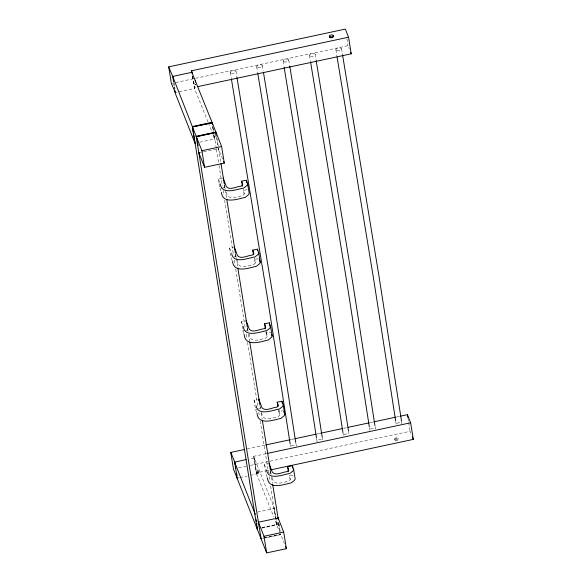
<?xml version="1.0" encoding="UTF-8"?>
<svg xmlns="http://www.w3.org/2000/svg" width="582" height="582" viewBox="0 0 582 582"><rect width="100%" height="100%" fill="white"/><g stroke="black" fill="none" stroke-linecap="round" stroke-linejoin="round"><path stroke-width="0.44" stroke-dasharray="2.91 2.18" d="M215.667 136.188L214.896 133.904M257.935 469.965C257.724 471.689 259.594 477.32 258.343 471.18C256.822 467.259 256.386 474.868 258.714 473.908M257.921 474.061L257.077 470.147M216.293 148.417L214.161 134.944M266.127 453.669L253.708 456.324L256.575 474.01L273.809 516.947M280.357 533.468L276.414 524.426L270.557 485.403M257.571 512.065L273.896 508.573L274.137 507.911L254.356 457.939L249.62 458.812M226.434 192.089C226.885 201.11 237.834 196.781 242.701 195.479L244.295 193.966L243.48 188.888M254.581 257.855L255.403 262.933L253.817 264.439C248.158 265.785 237.572 270.237 237.245 260.27M266.447 331.507L267.262 336.585L265.668 338.098C260.008 339.444 249.431 343.882 249.111 333.923M261.74 412.362C262.06 422.321 272.638 417.883 278.298 416.537L279.891 415.024L279.076 409.946M272.412 477.604C272.863 486.617 283.812 482.296 288.679 480.994L290.273 479.481L289.589 475.247M192.686 76.024L194.483 88.442L176.179 92.349M254.065 457.219L256.742 473.835L251.344 475.123M273.896 508.573L274.151 507.751M194.621 83.037L195.188 84.928L195.108 83.561M278.269 525.641C276.894 515.201 277.338 528.798 279.142 524.709M199.793 142.226L214.722 138.953L214.023 134.588M172.221 83.291L174.796 82.739M175.655 82.557L348.007 45.709L349.295 48.953M195.188 84.928L196.047 84.746M192.467 76.002L194.301 87.365L196.956 86.798M215.602 136.479L216.46 136.297M200.099 152.411L202.674 151.866M203.533 151.676L218.577 148.679L220.862 162.611M247.074 448.948L264.686 445.179M291.284 439.497L293.939 438.93M316.994 433.997L320.537 433.241M343.591 428.316L347.134 427.559M370.188 422.627L372.844 422.059M396.786 416.945L399.441 416.377M238.598 467.943L246.317 466.291M250.602 465.374L269.131 461.41M270.019 461.22L410.099 431.277L411.059 433.714M253.708 456.324L256.386 472.933L265.254 471.042M266.141 470.845L268.797 470.278M237.398 478.106L239.144 477.735M240.01 477.546L246.986 476.054M261.813 527.554L276.814 524.52L274.137 507.911M262.235 527.641L276.814 524.52L275.148 520.315M261.522 528.18L276.952 524.884L275.832 517.893M263.944 537.644L280.662 534.247L262.657 538.103M262.802 538.459L280.808 534.611L284.409 543.719M219.13 183.257L218.454 179.023L221.611 178.368M219.268 184.101L219.952 188.342L222.317 187.848M223.11 187.68L224.688 187.353L225.27 188.932M232.247 260.532L231.054 257.309L229.555 247.99L233.506 247.168M234.211 256.647L235.79 256.32L236.954 259.477M243.807 333.377L242.92 330.962L241.414 321.642L245.364 320.82M242.92 330.962L245.284 330.467M246.077 330.3L247.656 329.972L248.82 333.13M256.735 412.623L255.549 409.401L254.05 400.081L257.208 399.427M255.549 409.401L257.913 408.906M258.706 408.739L260.285 408.411L259.878 405.872M267.116 477.08L265.923 473.85L264.424 464.531L268.375 463.716M269.088 473.195L270.666 472.868L271.248 474.446M247.074 189.681L243.116 190.474L244.295 193.966M258.182 258.648L254.225 259.441L255.403 262.933M265.807 331.398L266.083 333.093L270.834 332.14M278.305 408.993L278.713 411.532L282.67 410.739M293.052 475.188L289.094 475.989L290.273 479.481M213.667 134.624L214.402 139.098L214.867 139.316M214.402 139.098L214.853 139.476M222.651 158.973L218.141 148.555L218.701 149.203M280.269 534.152L280.808 534.611M279.127 525.459L278.327 522.272M194.301 87.365L194.657 88.26M208.058 122.118L194.483 88.442L192.467 75.9M208.392 122.962L211.724 131.379M213.056 134.748L214.722 138.953M256.386 472.933L256.742 473.835M218.454 179.023L219.938 183.054M219.952 188.342L221.138 191.565M229.555 247.99L231.338 252.828M241.414 321.642L242.905 325.673M254.05 400.081L255.833 404.919M264.424 464.531L266.214 469.376M266.083 333.093L267.262 336.585M278.713 411.532L279.891 415.024M215.231 133.758L215.384 134.435M341.532 48.706L342.565 54.97M335.916 49.914L336.942 56.17M315.138 54.352L316.019 59.713M309.515 55.552L310.395 60.921M288.745 59.997L289.625 65.359M283.121 61.197L284.001 66.559M262.351 65.635L263.231 71.004M256.727 66.843L257.753 73.099M235.95 71.28L236.976 77.537M230.327 72.481L231.36 78.737M278.371 522.512L279.833 531.468M212.212 125.661L213.521 133.729M346.879 38.718L348.007 45.709M407.982 418.167L408.549 421.659M408.688 422.539L410.099 431.277M398.183 438.472L398.306 439.235M394.225 439.315L394.349 440.079M217.028 138.552L218.716 149.043M224.456 184.96L226.471 197.473M235.543 253.788L236.117 257.36M236.263 258.255L237.703 267.196M247.488 327.979L247.925 330.656M248.499 334.235L249.649 341.387M260.016 405.741L260.591 409.321M261.165 412.893L262.169 419.149M270.521 470.998L271.387 476.36M271.525 477.255L272.536 483.511M278.974 523.756L280.24 531.628M224.281 184.814L224.688 187.353M235.383 253.781L235.79 256.32M247.241 327.433L247.656 329.972M270.252 470.329L270.666 472.868M212.896 127.08L213.601 131.445M274.282 508.275L275.686 517.012M212.896 127.589L213.878 133.707M216.431 149.312L218.883 164.51M219.028 165.397L222.339 185.956M223.059 190.43L223.772 194.897M224.637 200.259L233.273 253.89M234.284 260.147L235.15 265.516M235.725 269.088L245.364 328.976M246.23 334.344L246.804 337.916M247.525 342.383L257.891 406.745M258.75 412.107L259.325 415.686M260.19 421.048L268.542 472.89M269.117 476.469L269.983 481.831M216.322 137.105L217.726 145.915M401.464 420.822L401.886 423.492A2.888 1.39 -9.1 0 0 398.554 422.787A2.888 1.39 -9.1 0 0 396.262 424.7L395.847 422.023M375.07 426.468L375.492 429.138A2.888 1.39 -9.1 0 0 372.655 428.345A2.888 1.39 -9.1 0 0 369.861 429.858M369.446 427.668L369.868 430.338M348.676 432.106L348.953 433.888M342.914 432.419L343.475 435.983A2.888 1.39 -9.1 0 1 345.286 434.194A2.888 1.39 -9.1 0 1 348.749 434.368M322.137 436.864L322.697 440.421M316.659 438.952L317.081 441.629A2.888 1.39 -9.1 0 1 318.885 439.839A2.888 1.39 -9.1 0 1 322.355 440.014M295.882 443.397L296.303 446.067A2.888 1.39 -9.1 0 0 292.972 445.354A2.888 1.39 -9.1 0 0 290.68 447.267L290.258 444.597M394.923 439.81A2.03 0.975 -9.1 0 0 398.19 438.813A2.03 0.975 -9.1 0 0 395.498 438.057A2.03 0.975 -9.1 0 0 394.923 439.81M395.047 440.574A2.03 0.975 -9.1 0 0 398.314 439.577A2.03 0.975 -9.1 0 0 395.622 438.821A2.03 0.975 -9.1 0 0 395.047 440.574M336.905 50.612A2.888 1.39 -9.1 0 0 341.547 49.194A2.888 1.39 -9.1 0 0 337.727 48.124A2.888 1.39 -9.1 0 0 336.905 50.612M310.512 56.258A2.888 1.39 -9.1 0 0 315.146 54.839A2.888 1.39 -9.1 0 0 311.326 53.762A2.888 1.39 -9.1 0 0 310.512 56.258M284.111 61.903A2.888 1.39 -9.1 0 0 288.752 60.484A2.888 1.39 -9.1 0 0 284.933 59.408A2.888 1.39 -9.1 0 0 284.111 61.903M257.717 67.541A2.888 1.39 -9.1 0 0 262.358 66.122A2.888 1.39 -9.1 0 0 258.539 65.053A2.888 1.39 -9.1 0 0 257.717 67.541M231.323 73.186A2.888 1.39 -9.1 0 0 235.957 71.768A2.888 1.39 -9.1 0 0 232.138 70.691A2.888 1.39 -9.1 0 0 231.323 73.186"/><path stroke-width="0.87" d="M266.658 552.9L263.981 536.291L258.408 522.214L278.131 518.002L283.703 532.072L286.38 548.688L266.658 552.9L261.085 538.823L196.178 136.29L192.475 126.92L212.19 122.707L215.9 132.07L216.468 135.053M278.269 519.391L272.682 484.406M175.022 90.748L175.218 93.2L195.006 143.172L195.494 143.143M195.006 143.172L192.329 126.563L172.716 76.417L191.885 72.314L191.623 70.757L348.545 37.212L351.222 53.82L197.844 86.609M257.237 526.71L257.513 528.471L257.091 528.74L233.455 469.041L230.778 452.432L244.498 449.5M198.979 153.422L199.24 152.6L198.855 152.899M199.24 152.6L199 153.255L204.573 167.332L224.288 163.113L221.618 146.504L216.046 132.434L196.323 136.646L201.896 150.723L204.573 167.332M261.085 538.823L261.362 538.197L260.94 538.466L257.237 529.096L192.475 126.92L211.768 122.977L212.052 122.344L191.885 72.314M257.237 529.096L257.513 528.471M329.688 36.448L329.463 37.139L330.161 37.634L331.456 37.699L332.773 36.993M278.007 517.478L277.643 518.031L277.992 517.638M237.303 478.768L234.633 462.159L246.135 459.562M211.768 122.977L212.19 122.707L212.474 124.453M216.046 132.434L196.323 136.646M215.616 132.383L215.929 132.994M175.313 92.538L171.37 83.473L168.693 66.865L345.337 29.1L348.545 37.212M212.052 122.344L192.329 126.563L192.868 127.014M201.896 150.723L221.618 146.504M265.574 444.99L290.396 439.686M294.827 438.741L316.106 434.187M320.537 433.241L342.703 428.505M348.021 427.37L369.301 422.816M373.731 421.87L395.898 417.134M400.329 416.188L407.422 414.668L410.63 422.779L413.307 439.388L270.572 469.9M267.007 453.48L410.63 422.779M263.981 536.291L283.703 532.072M242.432 186.24L241.617 181.155L246.361 180.202L247.692 184.138L249.191 193.457A9.414 4.525 -9.1 0 1 248.128 195.079L245.386 197.298C238.402 198.797 222.644 204.835 221.436 192.373M253.403 254.363L252.719 250.122L257.47 249.169L258.801 253.105L260.3 262.424A9.414 4.525 -9.1 0 1 259.23 264.046L256.487 266.265C249.511 267.764 233.753 273.802 232.545 261.34M265.399 328.859L264.584 323.774L269.328 322.821L270.659 326.757L272.158 336.076A9.414 4.525 -9.1 0 1 271.096 337.698L268.353 339.917C260.867 341.809 245 347.345 244.105 334.184M277.898 406.447L277.214 402.213L281.964 401.26L283.288 405.196L284.787 414.515A9.414 4.525 -9.1 0 1 283.725 416.137L280.982 418.356C273.998 419.855 258.248 425.893 257.033 413.431M288.41 471.755L287.595 466.669L292.339 465.716L293.67 469.652L295.169 478.971A9.414 4.525 -9.1 0 1 294.106 480.594L291.356 482.805C284.38 484.311 268.622 490.35 267.414 477.887M331.456 37.699L329.463 37.139L331.456 37.699A2.03 0.975 -9.1 0 0 333.428 36.637L333.173 36.004L333.428 36.637M254.56 512.487L255.272 514.379M258.27 521.858L258.735 522.069L258.284 521.698M234.801 461.984L230.778 452.432M195.268 80.803L195.676 82.018M350.575 52.198L351.222 53.82M412.347 436.951L413.307 439.388M223.633 161.461L224.288 163.113M168.693 66.865L172.716 76.417L173.582 81.786M285.398 546.2L286.38 548.688M234.633 462.159L254.414 512.131M220.236 183.861C221.822 195.574 237.361 189.106 243.887 187.979L246.63 185.76A9.414 4.525 -9.1 0 0 247.692 184.138M231.636 253.636C233.68 264.534 248.863 257.724 254.989 256.946L257.731 254.727A9.414 4.525 -9.1 0 0 258.801 253.105M243.203 326.48C244.789 338.193 260.329 331.725 266.847 330.598L269.59 328.379A9.414 4.525 -9.1 0 0 270.659 326.757M256.131 405.727C258.168 416.625 273.358 409.815 279.484 409.037L282.226 406.818A9.414 4.525 -9.1 0 0 283.288 405.196M266.512 470.183C268.549 481.074 283.732 474.265 289.858 473.486L292.601 471.274A9.414 4.525 -9.1 0 0 293.67 469.652M241.617 181.155L242.796 184.654L241.203 186.167C236.75 186.189 230.268 190.801 226.391 186.72L223.19 178.041L223.459 179.729M259.237 259.274L260.3 262.424M252.719 250.122L253.905 253.621L252.304 255.134C247.852 255.156 241.37 259.768 237.492 255.687L234.291 247.008L234.568 248.696M271.627 334.505L272.158 336.076M264.584 323.774L265.763 327.273L264.177 328.772C259.725 328.801 253.235 333.428 249.358 329.339L246.15 320.66L246.564 323.199M283.725 411.365L284.787 414.515M277.214 402.213L278.392 405.705L276.814 407.211C272.354 407.24 265.865 411.867 261.987 407.778L258.786 399.092L259.055 400.787M287.595 466.669L288.774 470.161L287.188 471.667C282.736 471.696 276.246 476.316 272.361 472.235L269.16 463.548L269.437 465.244M216.242 134.246L216.38 134.929M342.565 54.97L379.129 277.076L401.464 420.822M337.087 57.065L373.506 278.276L395.702 421.135M316.164 60.608L352.736 282.721L374.932 425.573M310.548 61.808L347.112 283.921L369.308 426.781M289.771 66.253L326.342 288.359L348.531 431.218M284.147 67.454L320.718 289.567L342.914 432.419M263.522 72.786L299.941 294.005L322.137 436.864M257.899 73.994L294.317 295.205L316.513 438.064M236.976 77.537L273.547 299.65L295.743 442.502M231.505 79.632L267.924 300.85L290.12 443.71M407.422 414.668L407.844 417.294M246.361 180.202L246.775 182.748M257.47 249.169L257.746 250.864M269.328 322.821L269.873 326.211M281.964 401.26L282.372 403.799M292.339 465.716L292.746 468.255M221.007 163.506L224.317 184.065M226.762 199.262L235.397 252.894M237.849 268.091L247.343 327.084M249.794 342.281L259.87 404.854M262.46 420.939L270.375 470.103M191.623 70.757L192.045 73.376M173.865 83.582L174.156 85.372M174.447 87.162L174.731 88.959M234.946 462.879L235.237 464.669M235.521 466.458L235.812 468.255M236.678 473.624L236.961 475.421M197 138.509L196.178 136.29L215.9 132.07L215.66 133.111M197.276 140.269L197.56 142.03M197.836 143.79L198.12 145.551M256.109 519.661L256.393 521.421M256.669 523.182L256.953 524.942M330.038 36.87A2.03 0.975 -9.1 0 0 333.304 35.873A2.03 0.975 -9.1 0 0 330.612 35.116A2.03 0.975 -9.1 0 0 330.038 36.87"/></g></svg>
